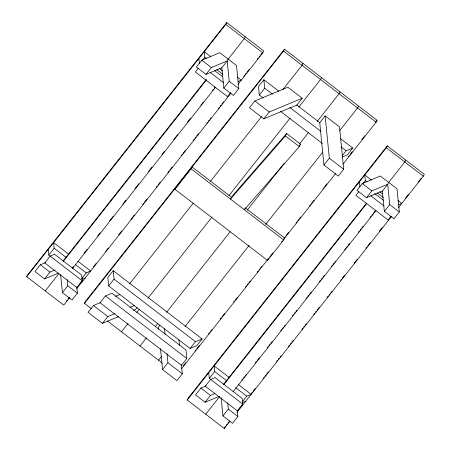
<?xml version="1.0" encoding="UTF-8"?>
<svg xmlns="http://www.w3.org/2000/svg" width="451" height="451" viewBox="0 0 451 451"><rect width="100%" height="100%" fill="white"/><g stroke="black" fill="none" stroke-linecap="round" stroke-linejoin="round"><path stroke-width="0.68" d="M69.837 297.406L63.738 305.135L26.71 276.688L27.674 274.817L226.746 22.55L263.773 50.997L262.815 52.868L237.981 84.331M26.71 276.688L225.788 24.422L226.746 22.55M91.542 308.766L84.461 303.326L85.425 301.46L284.496 49.187L377.064 120.304L376.106 122.176L342.997 164.13M228.161 59.098L227.203 60.964L221.819 67.78L205.972 74.381L196.388 67.019L201.772 60.197L219.817 52.688L236.504 65.508L238.799 88.644L233.415 95.465L223.831 88.103L221.819 67.78M245.259 36.773L244.301 38.645L228.183 59.064M245.603 208.091L284.637 238.083L283.679 239.949L267.533 260.407L174.965 189.29L175.929 187.419M174.965 189.29L191.111 168.832L192.07 166.966L231.662 197.38M84.461 303.326L283.538 51.059L284.496 49.187M303.01 63.411L302.052 65.282L282.884 89.569M245.299 207.855L244.335 209.726L299.284 146.614L300.535 144.185L286.65 133.519L233.359 194.719L230.45 199.06L285.404 135.948L286.65 133.519M321.524 77.634L320.565 79.506L298.782 107.107M340.037 91.857L339.079 93.729L317.295 121.33M229.914 421.273L224.254 428.45L187.227 400.003L188.185 398.132L387.262 145.865L424.29 174.311L423.326 176.183L398.492 207.652M267.533 260.407L268.497 258.536M358.551 106.081L357.592 107.952L339.733 130.581M224.254 428.45L225.212 426.578M187.227 400.003L386.298 147.736L387.262 145.865M388.672 182.413L387.713 184.279L382.33 191.1L366.483 197.696L356.904 190.333L362.283 183.518L380.328 176.003L397.015 188.822L399.31 211.964L393.932 218.78L384.348 211.418L382.33 191.1M405.776 160.088L404.812 161.96L388.694 182.384M45.512 262.595L40.359 264.743L34.975 271.558L44.559 278.921L58.506 273.114M82.206 280.725L81.648 275.082L54.543 254.257L50.14 256.089L44.756 262.91L76.828 287.546L82.206 280.725L48.793 255.057L54.176 248.242L53.613 242.599L68.535 254.06M202.758 59.955L204.827 57.333L204.264 51.69L210.899 56.787M198.31 68.332L195.413 72.002L227.479 96.638L230.788 92.444M44.559 278.921L49.943 272.105L55.011 269.991M205.972 74.381L211.356 67.56L227.203 60.964L229.215 81.281L223.831 88.103M62.965 261.095L206.361 79.387M63.315 261.304L206.27 80.148M45.224 290.912L58.731 273.796M72.222 268.204L73.53 266.547M83.993 253.293L87.043 249.426M97.506 236.172L100.116 232.857M109.706 220.708L113.195 216.288M122.785 204.14L125.835 200.272M134.984 188.67L138.908 183.704M148.497 171.549L151.981 167.135M162.01 154.428L164.626 151.119M173.776 139.517L177.7 134.55M187.289 122.396L190.773 117.976M200.796 105.275L203.412 101.96M212.568 90.363L213.436 89.259M214.31 88.154L215.183 87.049M72.572 268.418L215.527 87.263M76.76 286.875L77.386 293.189L72.002 300.005L62.418 292.643L67.802 285.827L67.176 279.519M81.687 278.645L86.242 272.878L90.64 271.045L77.933 261.276M66.444 301.054L67.312 299.954M68.186 298.85L69.054 297.745M79.945 283.944L82.995 280.082M93.453 266.834L96.063 263.519M105.647 251.376L108.263 248.061M118.714 234.813L121.764 230.951M130.914 219.361L134.398 214.941M142.674 204.455L143.548 203.35M144.416 202.245L147.032 198.936M156.181 187.345L157.049 186.24M157.923 185.135L160.099 182.373M167.941 172.44L168.809 171.335M169.683 170.23L172.299 166.921M181.443 155.324L182.317 154.225M183.185 153.12L185.367 150.358M193.208 140.424L194.077 139.32M194.95 138.215L195.819 137.11M196.692 136.005L198.434 133.8M206.71 123.309L207.578 122.204M208.452 121.099L209.326 120M210.194 118.895L211.068 117.79M218.47 108.403L219.344 107.304M220.212 106.199L221.086 105.094M221.954 103.989L223.696 101.779M243.737 76.388L244.605 75.283M245.479 74.184L246.353 73.079M247.221 71.974L249.397 69.212M257.239 59.278L258.113 58.173M258.981 57.068L259.855 55.963M260.729 54.859L262.031 53.207M76.805 288.572L231.013 93.16M113.218 270.656L107.834 277.478L108.674 285.94L190.096 348.499L196.698 345.748L202.082 338.932L113.218 270.656L114.052 279.124L108.674 285.94M278.865 91.271L263.869 79.754L258.485 86.569L259.325 95.037L263.226 98.036M259.325 95.037L264.703 88.216L263.869 79.754M100.545 302.548L93.425 305.513L88.046 312.329L102.422 323.373L118.602 316.636M254.838 100.968L249.459 107.789L263.835 118.833L296.843 105.089L302.226 98.273L287.851 87.229L254.838 100.968L269.213 112.011L302.226 98.273M105.41 295.946L100.026 302.762L181.454 365.321L186.832 358.5L185.992 350.032L112.011 293.195L105.41 295.946L186.832 358.5M129.55 283.876L193.146 203.283M210.572 181.206L261.541 116.617M102.422 323.373L107.8 316.557L114.92 313.592M263.835 118.833L269.213 112.011M137.087 307.531L135.43 309.628L133.49 310.44M121.488 331.773L128.022 323.491M136.738 312.453L139.348 309.138M148.063 298.1L212.094 216.954M229.085 195.43L290.072 118.145M140.002 345.996L146.536 337.714M155.251 326.676L157.861 323.361M166.577 312.323L230.173 231.729M247.165 210.2L284.192 163.279M299.87 143.407L308.585 132.369M159.998 325.132L158.34 327.229L158.549 329.315M325.137 115.873L319.753 122.689L323.948 165.015L338.323 176.059L343.701 169.243L339.507 126.917L325.137 115.873L329.331 158.2L323.948 165.015M158.515 360.219L161.565 356.358M185.09 326.547L249.121 245.4M265.678 224.423L322.741 152.111M181.398 364.763L182.294 373.783L176.91 380.605L162.535 369.561L167.919 362.739L167.022 353.719M190.096 348.499L195.48 341.678L202.082 338.932M341.993 156.018L346.131 150.775L352.733 148.024L340.511 138.637M352.733 148.024L347.349 154.845L341.948 157.095M183.219 365.947L185.829 362.638M194.979 351.047L195.852 349.942M196.721 348.837L199.336 345.528M208.48 333.932L209.354 332.827M210.228 331.727L211.97 329.518M220.246 319.032L221.114 317.927M221.988 316.822L224.598 313.507M233.748 301.916L234.621 300.811M235.49 299.706L237.232 297.502M245.507 287.011L246.381 285.906M247.255 284.806L248.123 283.702M248.997 282.597L250.299 280.939M257.273 272.111L258.141 271.006M259.015 269.901L259.883 268.796M260.757 267.691L261.625 266.586M284.282 237.886L285.15 236.781M286.024 235.676L288.634 232.366M296.042 222.98L296.91 221.875M297.784 220.77L298.652 219.665M299.526 218.566L300.834 216.908M309.544 205.865L310.418 204.765M311.286 203.66L313.902 200.345M323.051 188.755L323.919 187.65M324.793 186.545L326.969 183.788M348.313 156.739L349.187 155.634M350.055 154.53L352.237 151.773M361.82 139.624L364.87 135.762M375.322 122.514L377.064 120.304M181.387 368.924L267.201 260.176M268.074 259.071L268.943 257.966M269.805 256.878L272.866 253M281.576 241.961L282.456 240.845M283.318 239.752L335.595 173.511M206.028 385.909L200.87 388.057L195.492 394.873L205.075 402.236L219.017 396.429M242.717 404.04L242.159 398.396L215.054 377.572L210.651 379.409L205.273 386.225L237.339 410.861L242.717 404.04L209.303 378.372L214.687 371.556L214.129 365.913L229.598 377.803M363.269 183.275L365.338 180.654L364.78 175.005L371.41 180.101M358.821 191.647L355.924 195.317L387.99 219.953L390.887 216.283M205.075 402.236L210.454 395.42L214.89 393.571M366.483 197.696L371.866 190.88L387.713 184.279L389.726 204.602L384.348 211.418M223.482 384.41L366.438 203.254M223.826 384.618L366.781 203.469M205.741 414.227L219.676 396.564M241.888 379.922L242.762 378.817M243.636 377.712L244.504 376.608M245.378 375.503L246.246 374.398M255.401 362.801L256.275 361.696M257.143 360.591L259.325 357.829M267.167 347.89L268.041 346.785M268.914 345.68L269.783 344.575M270.656 343.47L272.398 341.26M280.68 330.769L281.554 329.664M282.422 328.559L283.296 327.454M284.169 326.349L285.038 325.244M292.445 315.858L293.319 314.753M294.193 313.648L295.061 312.543M295.935 311.438L296.809 310.333M305.958 298.737L306.832 297.632M307.7 296.527L308.574 295.422M309.448 294.317L311.19 292.107M319.471 281.61L320.34 280.511M321.213 279.406L322.087 278.301M322.955 277.196L324.263 275.538M331.237 266.699L332.111 265.594M332.979 264.489L333.853 263.39M334.727 262.285L335.595 261.18M344.75 249.578L345.618 248.473M346.492 247.368L347.366 246.263M348.234 245.164L349.542 243.506M358.257 232.457L359.131 231.352M360.005 230.247L360.873 229.142M361.747 228.037L363.055 226.385M370.029 217.545L370.897 216.441M371.771 215.336L372.644 214.231M373.513 213.126L375.694 210.363M233.082 391.733L376.038 210.578M237.271 410.196L237.897 416.504L232.519 423.32L222.935 415.957L228.313 409.142L227.687 402.833M242.615 401.435L246.753 396.192L251.156 394.36L238.444 384.596M226.086 425.479L226.954 424.374M227.828 423.269L229.57 421.059M237.846 410.573L238.714 409.469M239.588 408.364L240.456 407.259M241.33 406.159L242.638 404.502M251.348 393.458L252.222 392.359M253.09 391.254L255.272 388.491M263.113 378.558L263.982 377.453M264.855 376.348L265.724 375.243M266.597 374.138L268.339 371.934M276.615 361.443L277.483 360.338M278.357 359.238L279.231 358.133M280.099 357.029L280.973 355.924M288.375 346.537L289.249 345.438M290.117 344.333L290.991 343.228M291.859 342.123L293.167 340.466M301.882 329.427L302.751 328.322M303.624 327.217L304.493 326.118M305.366 325.013L306.235 323.908M313.642 314.522L314.51 313.417M315.384 312.317L316.258 311.213M317.126 310.108L319.302 307.345M327.144 297.412L328.018 296.307M328.886 295.202L329.76 294.097M330.628 292.992L331.936 291.34M340.652 280.296L341.52 279.197M342.394 278.092L344.57 275.33M354.153 263.187L357.203 259.325M365.913 248.281L366.787 247.176M367.655 246.077L370.271 242.762M379.421 231.171L382.471 227.304M405.122 198.603L408.606 194.184M418.19 182.041L421.24 178.179M236.882 412.44L391.53 216.48M299.16 145.769L300.535 144.185M238.151 81.445L241.291 80.137L237.423 77.166M82.116 279.169L85.262 277.861M115.433 296.352L119.966 294.464M129.809 307.396L134.342 305.507M398.661 204.765L401.807 203.452L397.934 200.481M242.632 402.489L245.772 401.176M283.538 51.059L376.106 122.176M225.788 24.422L262.815 52.868M386.298 147.736L423.326 176.183M296.634 104.931L319.962 122.852M264.703 88.216L272.511 94.22M289.801 107.501L321.033 131.495M341.108 146.919L346.131 150.775M280.516 111.318L322.347 143.452M204.827 57.333L206.485 58.607M219.197 68.377L222.518 70.925M365.338 180.654L366.996 181.928M379.714 191.698L382.476 193.817M216.711 69.595L222.698 74.195M377.222 192.91L383.215 197.515M201.772 60.197L211.356 67.56M229.215 81.281L238.799 88.644M329.331 158.2L343.701 169.243M362.283 183.518L371.866 190.88M389.726 204.602L399.31 211.964M214.597 70.576L222.895 76.952M374.629 193.524L383.406 200.267M210.189 72.408L223.459 82.601M370.699 195.723L383.97 205.915M285.404 135.948L299.284 146.614M191.111 168.832L283.679 239.949M114.052 279.124L195.48 341.678M54.176 248.242L66.336 257.583M75.182 264.382L86.242 272.878M214.687 371.556L226.847 380.903M235.693 387.697L246.753 396.192M40.359 264.743L49.943 272.105M67.802 285.827L77.386 293.189M93.425 305.513L107.8 316.557M167.919 362.739L182.294 373.783M200.87 388.057L210.454 395.42M228.313 409.142L237.897 416.504M107.332 320.898L162.326 363.145M359.396 181.826L359.892 186.844M198.885 58.512L199.381 63.523M221.125 397.743L222.935 415.957M208.745 372.729L209.303 378.372M178.923 339.783L179.47 345.336M164.547 328.74L165.1 334.292M160.471 348.741L162.535 369.561M60.614 274.428L62.418 292.643M48.234 249.414L48.793 255.057"/></g></svg>
